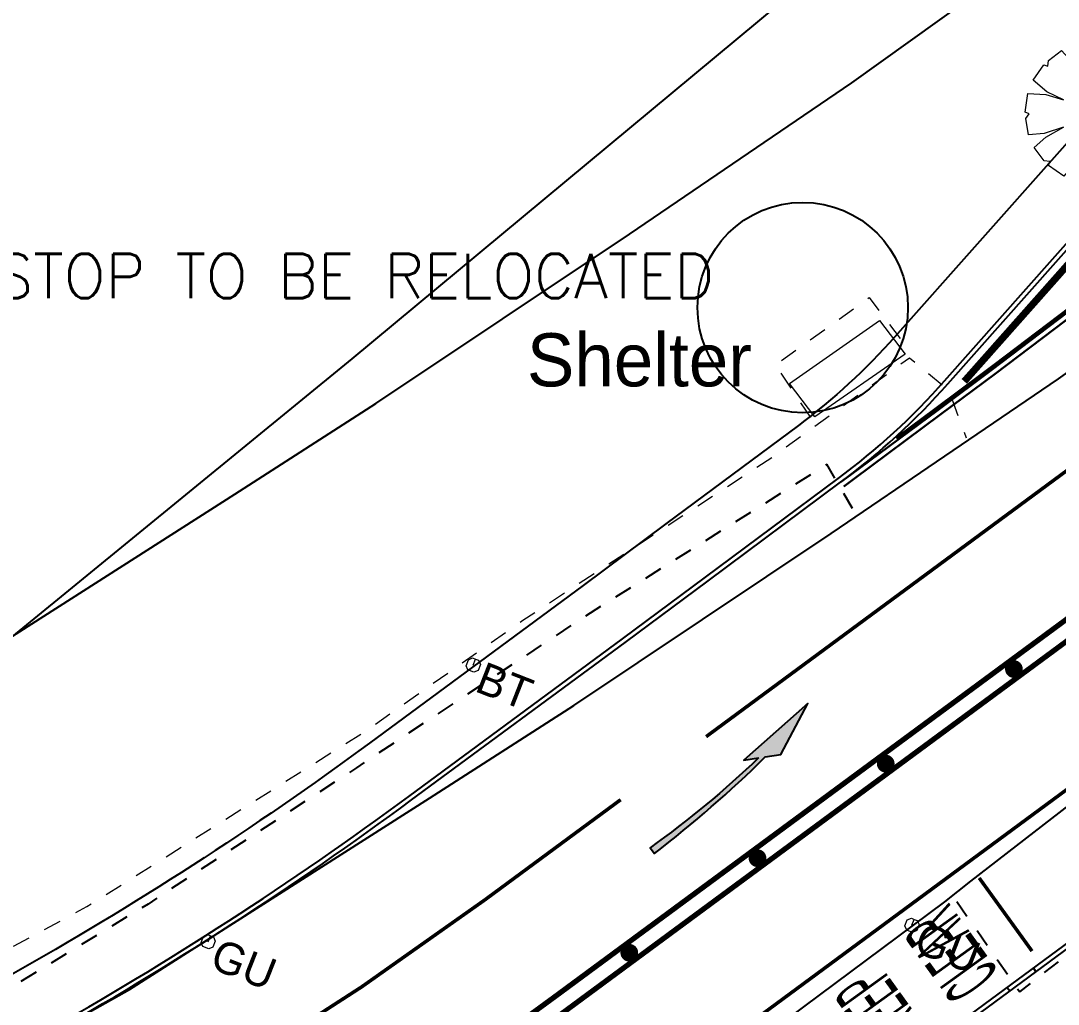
# Model space of a CAD drawing. Extents: x 421500 to 422711, y 436000 to 437000.
# Drawn here: x 422035.6 to 422064.9, y 436573.87 to 436601.65 of the extents above; entities that cross this region are included whole.
import ezdxf
from ezdxf.enums import TextEntityAlignment as Align

# ---------------------------------------------------------------- set-up
doc = ezdxf.new("R2010")
doc.units = 0
for name, pattern in [('10041', [9, 6, -3]), ('10051', [9, 2, -7]), ('10131', [2, 1, 0, 1]), ('1025', [2, 1, -1]), ('10251', [2, 1, 0, 1]), ('1060', [1, 1, 0]), ('716709-ExBase$0$BLIP', [1, 0.5, -0.5])]:
    doc.linetypes.add(name, pattern=pattern)
doc.layers.get('0').update_dxf_attribs({"color": 210})
for name, color, linetype in [('00-BUS-NOTES', 2, 'Continuous'), ('716709-ExBase$0$OS-LINE_0030_OBSTRUCTING_FEAT', 8, 'Continuous'), ('716709-ExBase$0$OS-TEXT_BUILDING_OR_STRUCTURE', 4, 'Continuous'), ('716709-ExBase$0$XC-LCCCarriageway', 251, 'Continuous'), ('716709-ExBase$0$XC-LCCVerges', 251, '716709-ExBase$0$BLIP'), ('Lines', 1, 'Continuous'), ('Lines_yel', 3, 'Continuous'), ('Pr-Channel', 7, 'Continuous'), ('Pr-Edging', 7, 'Continuous'), ('Pr-Kerb', 2, 'Continuous'), ('Pr-KerbEdge', 8, 'Continuous'), ('STUDS', 7, 'Continuous')]:
    doc.layers.add(name, color=color, linetype=linetype)
for name, color, linetype, lineweight in [('716709-ExBase$0$LCCBuildings (All)', 7, 'Continuous', 0), ('716709-ExBase$0$LCCPoint Features', 8, 'Continuous', 0), ('716709-ExBase$0$LCCTrees (Small)', 8, 'Continuous', 0), ('716709-ExBase$0$LCCVerges Footpaths and Tracks', 8, '716709-ExBase$0$BLIP', 0)]:
    doc.layers.add(name, color=color, linetype=linetype, lineweight=lineweight)
doc.styles.add('716709-ExBase$0$Standard', font='romans.shx')
doc.styles.add('716709-ExBase$0$Style-WORKING', font='WORKING.shx')
doc.styles.get("Standard").update_dxf_attribs({"font": 'romans.shx'})
doc.styles.add('White 1.6m Text Normal', font='RDMARKP.shx', dxfattribs={"height": 1.6})

# ---------------------------------------------------------------- blocks, each defined once
blk = doc.blocks.new('1014L6')
at = {"linetype": 'Continuous'}
h = blk.add_hatch(color=0, dxfattribs=at)
edge = h.paths.add_edge_path()
edge.add_arc((-29.6219095745961, 0.3166171645046347), 29.51805720099527, -0.6818429275215863, 7.042034054576504, ccw=False)
edge.add_line((-0.1059425169105168, -0.03465135222842974), (0.0967359477552634, -0.03465135222842974))
edge.add_arc((-33.48990753332798, -0.6869232634013756), 33.59297663160406, 1.112577094629046, 8.196339740604671)
edge.add_line((-0.2400717184418681, 4.102283064855278), (-0.03314998339035924, 4.50158599897545))
edge.add_line((-0.03314998339035924, 4.50158599897545), (-0.7418325828584358, 5.96534864777157))
edge.add_line((-0.7418325828584358, 5.96534864777157), (-0.519871684690898, 3.562344872948323))
edge.add_line((-0.519871684690898, 3.562344872948323), (-0.3265225105940601, 3.935456438571713))
at = {"color": 0, "linetype": 'Continuous'}
blk.add_lwpolyline([(-0.3265225105940601, 3.935456438571713, -0.03371453648465485), (-0.1059425169105168, -0.03465135222842974), (0.0967359477552634, -0.03465135222842974, 0.0309185920588957), (-0.2400717184418681, 4.102283064855278), (-0.03314998339035924, 4.50158599897545), (-0.7418325828584358, 5.96534864777157), (-0.519871684690898, 3.562344872948323)], format="xyb", close=True, dxfattribs=at)
blk = doc.blocks.new('stud')
at = {"color": 7, "linetype": 'Continuous', "const_width": 0.25}
blk.add_lwpolyline([(-0.125, 0, 1), (0.125, 0, 1)], format="xyb", close=True, dxfattribs=at)
blk = doc.blocks.new('716709-ExBase$0$TREESYMB_MMS')
at = {"color": 0, "lineweight": -2}
blk.add_lwpolyline([(-0.25, 0), (-0.38, 0.01), (-0.5, 0.05), (-0.47, 0.18), (-0.44, 0.18), (-0.45, 0.22), (-0.39, 0.32), (-0.29, 0.27), (-0.18, 0.18), (-0.27, 0.29), (-0.32, 0.39), (-0.22, 0.45), (-0.18, 0.44), (-0.18, 0.47), (-0.05, 0.5), (-0.01, 0.38), (0, 0.25), (0.01, 0.38), (0.05, 0.5), (0.18, 0.47), (0.18, 0.44), (0.22, 0.45), (0.32, 0.39), (0.27, 0.29), (0.18, 0.18), (0.29, 0.27), (0.39, 0.32), (0.45, 0.22), (0.44, 0.18), (0.47, 0.18), (0.5, 0.05), (0.38, 0.01), (0.25, 0), (0.38, -0.01), (0.5, -0.05), (0.47, -0.18), (0.44, -0.18), (0.45, -0.22), (0.39, -0.32), (0.29, -0.27), (0.18, -0.18), (0.27, -0.29), (0.32, -0.39), (0.22, -0.45), (0.18, -0.44), (0.18, -0.47), (0.05, -0.5), (0.01, -0.38), (0, -0.25), (-0.01, -0.38), (-0.05, -0.5), (-0.18, -0.47), (-0.18, -0.44), (-0.22, -0.45), (-0.32, -0.39), (-0.27, -0.29), (-0.18, -0.18), (-0.29, -0.27), (-0.39, -0.32), (-0.45, -0.22), (-0.44, -0.18), (-0.47, -0.18), (-0.5, -0.05), (-0.38, -0.01), (-0.25, 0)], dxfattribs=at)
blk = doc.blocks.new('716709-ExBase$0$MSL1')
at = {"color": 0, "linetype": 'ByBlock', "lineweight": -2, "flags": 128}
blk.add_lwpolyline([(0, 0), (0, 1), (0.5, 1), (1, 0.5), (1, -0.5), (0.5, -1), (-0.5, -1), (-1, -0.5), (-1, 0.5), (-0.5, 1), (0, 1)], dxfattribs=at)

msp = doc.modelspace()

# ---------------------------------------------------------------- linework, layer by layer
at = {"layer": '00-BUS-NOTES', "color": 11}
msp.add_circle((422057.6840731883, 436593.547924276), 2.972153812494887, dxfattribs=at)
at = {"layer": '716709-ExBase$0$LCCBuildings (All)', "flags": 128}
msp.add_lwpolyline([(422060.5757195072, 436592.2326726033), (422058.0299516403, 436590.4603397147), (422057.3096116079, 436591.4068297615), (422059.8553794748, 436593.1791626501), (422060.5757195072, 436592.2326726033)], dxfattribs=at)
msp.add_lwpolyline([(422060.5757195072, 436592.2326726033), (422058.0299516403, 436590.4603397147), (422057.3096116079, 436591.4068297615), (422059.8553794748, 436593.1791626501), (422060.5757195072, 436592.2326726033)], dxfattribs=at)
at = {"layer": '716709-ExBase$0$LCCVerges Footpaths and Tracks', "flags": 128}
for points in [[(422057.9102625299, 436590.4437011525), (422056.9148181309, 436591.9313258245), (422059.564177733, 436593.828172642), (422060.6994873635, 436592.3225832503)], [(422057.9102625299, 436590.4437011525), (422056.9148181309, 436591.9313258245), (422059.564177733, 436593.828172642), (422060.6994873635, 436592.3225832503)], [(421887.8100463829, 436572.801666262), (421895.6590923229, 436568.3702481069), (421904.5315955425, 436563.891290299), (421913.2099258458, 436560.2378306201), (421917.1139736005, 436558.9933588197), (421921.1178840361, 436558.1221526694), (421925.2139843289, 436557.6425610436), (421929.3364834751, 436557.5283396496), (421933.2492733242, 436557.6602349645), (421937.1234381587, 436558.2242984477), (421941.0902598, 436559.5512614832), (421944.8592616666, 436561.3654086), (421947.677789774, 436562.9885550303), (421950.3638024575, 436564.8226872206), (421951.9058736491, 436565.9171829813), (421954.2961259675, 436567.3611451371), (421957.6705711113, 436569.224203405), (421961.2403652644, 436570.6783133878), (421965.2949806527, 436571.7517016351), (421969.4476128504, 436572.3413745163), (421973.656565869, 436572.5338227009), (421977.8575983429, 436572.2118786545), (421980.7572902333, 436571.6248331908), (421983.5875758019, 436570.7632538066), (421988.3183508432, 436569.2124181824), (421992.6262649046, 436567.9045925767), (421996.8732739968, 436566.9250514943), (422001.1922762671, 436566.3395548239), (422006.3621204277, 436566.1626373161), (422010.6457311256, 436566.1016479946), (422014.9987397841, 436566.664982333), (422019.2528910202, 436567.745827936), (422023.952761615, 436569.579286286), (422028.4906282817, 436571.7834004493), (422037.4679689222, 436576.6250778611), (422045.3335593785, 436581.5837209832), (422049.7822441836, 436584.718250503), (422056.8089388961, 436589.3146273437), (422060.7026565317, 436592.1305246293), (422061.8067980324, 436591.2141935896), (422062.3018641805, 436589.8674565934)], [(421887.8100463829, 436572.801666262), (421895.6590923229, 436568.3702481069), (421904.5315955425, 436563.891290299), (421913.2099258458, 436560.2378306201), (421917.1139736005, 436558.9933588197), (421921.1178840361, 436558.1221526694), (421925.2139843289, 436557.6425610436), (421929.3364834751, 436557.5283396496), (421933.2492733242, 436557.6602349645), (421937.1234381587, 436558.2242984477), (421941.0902598, 436559.5512614832), (421944.8592616666, 436561.3654086), (421947.677789774, 436562.9885550303), (421950.3638024575, 436564.8226872206), (421951.9058736491, 436565.9171829813), (421954.2961259675, 436567.3611451371), (421957.6705711113, 436569.224203405), (421961.2403652644, 436570.6783133878), (421965.2949806527, 436571.7517016351), (421969.4476128504, 436572.3413745163), (421973.656565869, 436572.5338227009), (421977.8575983429, 436572.2118786545), (421980.7572902333, 436571.6248331908), (421983.5875758019, 436570.7632538066), (421988.3183508432, 436569.2124181824), (421992.6262649046, 436567.9045925767), (421996.8732739968, 436566.9250514943), (422001.1922762671, 436566.3395548239), (422006.3621204277, 436566.1626373161), (422010.6457311256, 436566.1016479946), (422014.9987397841, 436566.664982333), (422019.2528910202, 436567.745827936), (422023.952761615, 436569.579286286), (422028.4906282817, 436571.7834004493), (422037.4679689222, 436576.6250778611), (422045.3335593785, 436581.5837209832), (422049.7822441836, 436584.718250503), (422056.8089388961, 436589.3146273437), (422060.7026565317, 436592.1305246293), (422061.8067980324, 436591.2141935896), (422062.3018641805, 436589.8674565934)]]:
    msp.add_lwpolyline(points, dxfattribs=at)
at = {"layer": '716709-ExBase$0$OS-LINE_0030_OBSTRUCTING_FEAT', "flags": 128}
msp.add_lwpolyline([(422105.05, 436644.45), (422085.8, 436626.45), (422073.45, 436616), (422061.25, 436605.65), (422044.95, 436592.1), (422032.65, 436582.05), (422028.45, 436578.75), (422025.35, 436576.4)], dxfattribs=at)
at = {"layer": '716709-ExBase$0$XC-LCCCarriageway', "flags": 128}
for points in [[(421982.2243327565, 436568.1771097968), (421986.6094608125, 436566.525352008), (421991.4728110374, 436564.7893162713), (421995.82875464, 436563.6747019567), (422000.2782946566, 436563.0280154959), (422006.0626802771, 436562.8955429709), (422007.0570564081, 436562.7740883685), (422008.8918319302, 436562.8894271925), (422009.8739742489, 436563.0059653857), (422014.9208919505, 436563.800790971), (422019.8792648958, 436565.0327259259), (422024.5952294165, 436566.8104875243), (422029.1615219721, 436568.9434971252), (422038.6644571872, 436574.2810778945), (422047.145710705, 436579.6857319754), (422051.2181027844, 436582.3057171602), (422058.4900442332, 436587.1645384911), (422064.9104814181, 436591.5329912319), (422070.9639825514, 436595.8746964892), (422078.0129610377, 436601.3277919352), (422085.9329484155, 436608.0893705792), (422093.5888390297, 436615.0723385203), (422100.5228048346, 436621.4055251046), (422107.7628954268, 436628.1993290898)], [(421982.2243327565, 436568.1771097968), (421986.6094608125, 436566.525352008), (421991.4728110374, 436564.7893162713), (421995.82875464, 436563.6747019567), (422000.2782946566, 436563.0280154959), (422006.0626802771, 436562.8955429709), (422007.0570564081, 436562.7740883685), (422008.8918319302, 436562.8894271925), (422009.8739742489, 436563.0059653857), (422014.9208919505, 436563.800790971), (422019.8792648958, 436565.0327259259), (422024.5952294165, 436566.8104875243), (422029.1615219721, 436568.9434971252), (422038.6644571872, 436574.2810778945), (422047.145710705, 436579.6857319754), (422051.2181027844, 436582.3057171602), (422058.4900442332, 436587.1645384911), (422064.9104814181, 436591.5329912319), (422070.9639825514, 436595.8746964892), (422078.0129610377, 436601.3277919352), (422085.9329484155, 436608.0893705792), (422093.5888390297, 436615.0723385203), (422100.5228048346, 436621.4055251046), (422107.7628954268, 436628.1993290898)], [(421982.2243327565, 436568.1771097968), (421986.6094608125, 436566.525352008), (421991.4728110374, 436564.7893162713), (421995.82875464, 436563.6747019567), (422000.2782946566, 436563.0280154959), (422006.0626802771, 436562.8955429709), (422007.0570564081, 436562.7740883685), (422008.8918319302, 436562.8894271925), (422009.8739742489, 436563.0059653857), (422014.9208919505, 436563.800790971), (422019.8792648958, 436565.0327259259), (422024.5952294165, 436566.8104875243), (422029.1615219721, 436568.9434971252), (422038.6644571872, 436574.2810778945), (422047.145710705, 436579.6857319754), (422051.2181027844, 436582.3057171602), (422058.4900442332, 436587.1645384911), (422064.9104814181, 436591.5329912319), (422070.9639825514, 436595.8746964892), (422078.0129610377, 436601.3277919352), (422085.9329484155, 436608.0893705792), (422093.5888390297, 436615.0723385203), (422100.5228048346, 436621.4055251046), (422107.7628954268, 436628.1993290898)], [(422005.1363879176, 436528.3906971855), (422006.7154298405, 436531.2125571376), (422009.1021102284, 436534.8968631829), (422011.8934515474, 436538.2848962332), (422012.5510277587, 436538.9632351804), (422014.382555727, 436541.0063209909), (422015.0383032367, 436541.6617847297), (422016.3710505459, 436542.9496598672), (422024.0224164273, 436548.6724728805), (422031.6690925315, 436554.3792270888), (422039.8288981015, 436560.5132092874), (422048.6524154514, 436567.1648600325), (422056.5251818094, 436572.9216545406), (422057.2742421496, 436573.4600848696), (422061.6949862824, 436576.7615247119), (422062.4315665478, 436577.3421668614), (422070.8766291335, 436583.8769024857), (422079.5151059233, 436590.8254487183), (422087.8346320713, 436597.7113336402), (422096.2580583591, 436604.9577829909), (422105.6008440077, 436613.3975832585), (422113.575104381, 436620.8798885656)], [(422005.1363879176, 436528.3906971855), (422006.7154298405, 436531.2125571376), (422009.1021102284, 436534.8968631829), (422011.8934515474, 436538.2848962332), (422012.5510277587, 436538.9632351804), (422014.382555727, 436541.0063209909), (422015.0383032367, 436541.6617847297), (422016.3710505459, 436542.9496598672), (422024.0224164273, 436548.6724728805), (422031.6690925315, 436554.3792270888), (422039.8288981015, 436560.5132092874), (422048.6524154514, 436567.1648600325), (422056.5251818094, 436572.9216545406), (422057.2742421496, 436573.4600848696), (422061.6949862824, 436576.7615247119), (422062.4315665478, 436577.3421668614), (422070.8766291335, 436583.8769024857), (422079.5151059233, 436590.8254487183), (422087.8346320713, 436597.7113336402), (422096.2580583591, 436604.9577829909), (422105.6008440077, 436613.3975832585), (422113.575104381, 436620.8798885656)], [(422005.1363879176, 436528.3906971855), (422006.7154298405, 436531.2125571376), (422009.1021102284, 436534.8968631829), (422011.8934515474, 436538.2848962332), (422012.5510277587, 436538.9632351804), (422014.382555727, 436541.0063209909), (422015.0383032367, 436541.6617847297), (422016.3710505459, 436542.9496598672), (422024.0224164273, 436548.6724728805), (422031.6690925315, 436554.3792270888), (422039.8288981015, 436560.5132092874), (422048.6524154514, 436567.1648600325), (422056.5251818094, 436572.9216545406), (422057.2742421496, 436573.4600848696), (422061.6949862824, 436576.7615247119), (422062.4315665478, 436577.3421668614), (422070.8766291335, 436583.8769024857), (422079.5151059233, 436590.8254487183), (422087.8346320713, 436597.7113336402), (422096.2580583591, 436604.9577829909), (422105.6008440077, 436613.3975832585), (422113.575104381, 436620.8798885656)], [(421985.8197855215, 436577.7224080852), (421990.1220013343, 436576.1018810705), (421994.4579935884, 436574.5540925792), (421997.832184859, 436573.690692537), (422001.131721367, 436573.2111450829), (422006.7995661276, 436573.081341547), (422007.3579635709, 436573.0131380399), (422007.9702233026, 436573.0516263), (422008.479125899, 436573.1120112239), (422012.8938885738, 436573.8072804029), (422016.8401910177, 436574.7877608905), (422020.6320393078, 436576.2171614399), (422024.4990190633, 436578.0235075828), (422033.4220865981, 436583.0353899748), (422041.6455479385, 436588.2757667421), (422045.6249600283, 436590.8359329826), (422052.7876607966, 436595.6217640464), (422059.0682913316, 436599.8950926196), (422064.8690256473, 436604.05550791)]]:
    msp.add_lwpolyline(points, dxfattribs=at)
at = {"layer": '716709-ExBase$0$XC-LCCVerges', "flags": 128}
for points in [[(422062.0383445176, 436576.7694392091), (422063.8138267474, 436574.2154526769), (422071.9817289356, 436580.5293516607), (422081.5889726978, 436588.7021055623), (422089.840731082, 436595.7301664625), (422098.9784729354, 436603.5782310498), (422106.8226377625, 436611.0621088204), (422115.6423457526, 436619.2061973023), (422124.0468119537, 436627.3011095836), (422131.4970501692, 436634.4541672505), (422136.9184262133, 436639.9545142455), (422144.7369174802, 436648.5353708119), (422152.2460575585, 436656.3426098338), (422158.9553630405, 436664.0027382454), (422166.9640463318, 436672.4224017863), (422175.0519485152, 436681.4569765948), (422181.7569942061, 436689.0288922351), (422188.8810849963, 436697.4578476492), (422193.0682718969, 436702.3914043322)], [(422062.0383445176, 436576.7694392091), (422063.8138267474, 436574.2154526769), (422071.9817289356, 436580.5293516607), (422081.5889726978, 436588.7021055623), (422089.840731082, 436595.7301664625), (422098.9784729354, 436603.5782310498), (422106.8226377625, 436611.0621088204), (422115.6423457526, 436619.2061973023), (422124.0468119537, 436627.3011095836), (422131.4970501692, 436634.4541672505), (422136.9184262133, 436639.9545142455), (422144.7369174802, 436648.5353708119), (422152.2460575585, 436656.3426098338), (422158.9553630405, 436664.0027382454), (422166.9640463318, 436672.4224017863), (422168.1345503281, 436673.7299109127)], [(422059.0950743701, 436587.8665688487), (422058.3699317046, 436589.1192021238), (422051.3008120494, 436584.6729714337), (422045.0808854884, 436580.548052537), (422039.1918432785, 436576.6980663484), (422031.5939602279, 436572.0666653197), (422027.9975204858, 436570.0825946662), (422024.2643059792, 436568.3696951875), (422019.4195395597, 436566.6189392058), (422014.4335186211, 436565.3241406241), (422009.4029352082, 436564.5020958778), (422009.7370655134, 436563.0717751401)], [(422059.0950743701, 436587.8665688487), (422058.3699317046, 436589.1192021238), (422051.3008120494, 436584.6729714337), (422045.0808854884, 436580.548052537), (422039.1918432785, 436576.6980663484), (422031.5939602279, 436572.0666653197), (422027.9975204858, 436570.0825946662), (422024.2643059792, 436568.3696951875), (422019.4195395597, 436566.6189392058), (422014.4335186211, 436565.3241406241), (422009.4029352082, 436564.5020958778), (422009.7370655134, 436563.0717751401)]]:
    msp.add_lwpolyline(points, dxfattribs=at)
at = {"layer": 'Lines', "linetype": '10131', "const_width": 0.15, "flags": 128}
for points in [[(422184.7622065841, 436703.5275246709), (422140.512819975, 436656.8989424992, 0.004274299309962982), (422139.2591176981, 436655.5550070066), (422105.6614714822, 436618.9162469378, -0.02175276477748803), (422099.0874837865, 436612.3452489559, -0.008126729475036405), (422084.3411930514, 436599.269694545, -0.01838956291615751), (422078.1929179238, 436594.3747262182), (422050.7174942424, 436574.1046904622, -0.005601683532104825), (422048.774703196, 436572.7047313337), (422030.6310861749, 436559.9369454925)], [(422185.1248917721, 436703.1833452781), (422140.875505163, 436656.5547631065, 0.004274299309796806), (422139.6276340594, 436655.2170784766), (422106.0299878436, 436618.5783184077, -0.02175276477747476), (422099.4252446499, 436611.9765789148, -0.008126729475019545), (422084.6667935299, 436598.8902418754, -0.01838956291619172), (422078.4897545415, 436593.9723731116), (422051.0143308606, 436573.7023373561, -0.005601683532021646), (422049.0624507333, 436572.2958287111), (422030.3779063873, 436559.1473886578)]]:
    msp.add_lwpolyline(points, format="xyb", dxfattribs=at)
at = {"layer": 'Lines', "linetype": '10041', "const_width": 0.1, "flags": 128}
for points in [[(422138.6118420328, 436649.1156818848), (422108.5174732826, 436616.2973008298, -0.02175276477762095), (422101.7051304775, 436609.4880561375, -0.00812672947501985), (422086.8645967596, 436596.328936356, -0.01838956291621448), (422080.4934017109, 436591.256489642), (422053.0179780335, 436570.9864538891, -0.005601683532281399), (422051.0047466101, 436569.5357360085), (422022.9214982844, 436549.773364485, 0.01294376440505508), (422018.1931602137, 436546.2595529137)], [(422107.8387840139, 436625.530145635), (422101.8073104453, 436619.5387142016, -0.00875735499390827), (422099.1878260985, 436617.0262200948, -0.009468611308699935), (422082.1433898218, 436601.8310000644, -0.01838956291624215), (422076.1892707543, 436597.0906096877), (422054.956136156, 436581.4258322303)]]:
    msp.add_lwpolyline(points, format="xyb", dxfattribs=at)
at = {"layer": 'Lines', "linetype": '10051', "const_width": 0.1, "flags": 128}
msp.add_lwpolyline([(422052.5420175187, 436579.644812521), (422048.7138470694, 436576.8205739292, -0.03097284484590778), (422037.9542832634, 436569.8678845924), (422030.7614004212, 436565.8278072624), (422028.562318215, 436564.8005705266), (422027.8939284267, 436564.4883518463)], format="xyb", dxfattribs=at)
at = {"layer": 'Lines', "linetype": '1060', "const_width": 0.09999999999999999, "flags": 128}
msp.add_lwpolyline([(422062.6686715131, 436577.4349230388), (422064.1615649145, 436575.3676133639)], dxfattribs=at)
at = {"layer": 'Lines_yel', "linetype": '1025', "const_width": 0.1, "flags": 128}
msp.add_lwpolyline([(422060.3314343384, 436589.8472043331), (422061.4687221298, 436590.6927747602), (422063.0026819169, 436591.8380271338), (422066.9871956527, 436594.8577985795), (422070.9399743036, 436597.9188615967), (422074.8606530082, 436601.0209325752), (422078.7488063492, 436604.1636749216), (422082.6040124389, 436607.3467476298), (422086.4258529643, 436610.5698053172), (422090.2139132331, 436613.832498263), (422093.9677822182, 436617.1344724457), (422097.6870526022, 436620.4753695811), (422101.3713208222, 436623.8548271621), (422104.1098430405, 436626.4198195101)], dxfattribs=at)
at = {"layer": 'Lines_yel', "linetype": '10251', "const_width": 0.2}
msp.add_lwpolyline([(422062.2480961927, 436591.4618487451), (422071.3084649121, 436601.6779963712, -0.04401028923671508), (422072.802299542, 436603.0902144599), (422073.0488385165, 436603.2852922155), (422073.1029386499, 436603.328563017), (422076.9141027523, 436606.4095234604), (422079.7854241299, 436608.7800742553)], format="xyb", dxfattribs=at)
at = {"layer": 'Pr-Channel', "linetype": 'Continuous', "lineweight": 30, "flags": 128}
msp.add_lwpolyline([(422058.7562713842, 436588.6137694325), (422059.0225319004, 436588.8117334133), (422061.4985948912, 436590.6526796157), (422063.032738919, 436591.7980695432), (422067.0176037121, 436594.8181070471), (422070.9707941593, 436597.8794889626), (422074.891881316, 436600.9818831116), (422078.7804397206, 436604.1249528655), (422082.6360474416, 436607.3083571828), (422086.4582861224, 436610.5317506449), (422090.2467410272, 436613.7947834947), (422094.0010010863, 436617.0971016734), (422097.72065894, 436620.4383468599), (422101.4053109831, 436623.8181565091), (422105.0545574091, 436627.2361638916), (422105.6317315768, 436627.7833429546), (422105.6661342874, 436627.816011954)], dxfattribs=at)
at = {"layer": 'Pr-Edging', "flags": 128}
msp.add_lwpolyline([(422069.5876973524, 436603.2040890963), (422060.2900478358, 436592.7203921321, -0.05153503903406977), (422057.5629613739, 436590.2187651396), (422053.8167326224, 436587.4334540954), (422051.480060033, 436585.6961442832), (422045.448644269, 436581.2464580977, -0.03097284484590477), (422035.2608447234, 436574.6632353441), (422030.703352886, 436572.103396701, -0.01007376605079279), (422028.998424626, 436571.190463355), (422026.051870468, 436571.447929612, -0.01425390026618186), (422023.5992192591, 436570.4426221475), (422020.0568490893, 436569.1072665426, -0.07247431524790446), (422009.8454516432, 436566.868810148), (422009.6292809638, 436566.8285620309), (422006.4073268592, 436566.5988028417), (422001.3997499485, 436566.7357715894), (421997.0835842491, 436567.2396581205), (421992.8236741266, 436568.0977686779), (421988.6380231954, 436569.7087392402)], format="xyb", dxfattribs=at)
at = {"layer": 'Pr-Kerb', "flags": 128}
for points in [[(422039.6220345885, 436486.1173026099), (422016.8776803093, 436501.1206239241, -0.05224055052520162), (422011.2408708729, 436505.7493912301), (422010.7346708114, 436506.2622188056, -0.4044342792745555), (422010.4497108118, 436534.0672708058, -0.04983794294294819), (422026.9381578927, 436548.3201674235), (422053.0189793718, 436566.6734176506, 0.005601683530183678), (422055.095834361, 436568.1699821454), (422082.5712580349, 436588.4400178958, 0.01838956291635836), (422089.1438001088, 436593.6727676692, 0.00812672947503917), (422104.0694565209, 436606.9073658499, 0.02175276477752961), (422111.097087812, 436613.9318011195), (422145.3143962434, 436651.2463125518), (422166.4844804137, 436675.2427192923)], [(421982.2243327565, 436568.1771097968), (421985.9731277662, 436566.7650412604, 0.02743885355382761), (421991.2030695843, 436565.1163934617), (421993.6078041354, 436564.5010614468, 0.062303743857469), (422002.1660821995, 436563.416438123, -0.01299650945205863), (422005.1406463785, 436563.3342993368, 0.103894423671215), (422021.2914262249, 436565.8322368792), (422024.8337963946, 436567.167592484, 0.03783561786403247), (422031.6827850824, 436570.3596327914), (422036.2402769198, 436572.9194714344, 0.03097284484598323), (422046.6359907419, 436579.6370456728), (422052.6703923735, 436584.0889346867), (422055.0100426324, 436585.8284583883), (422058.7562713842, 436588.6137694325, 0.05153503903377034), (422061.7863674529, 436591.3933549799), (422071.0840169695, 436601.8770519441, -0.04401028923676092), (422072.6161550515, 436603.325480753), (422072.8620688396, 436603.5200638205), (422072.9149446013, 436603.5623553352), (422076.7242984634, 436606.641852373), (422079.5944272449, 436609.0114185656)], [(421982.2243327565, 436568.1771097968), (421985.9731277662, 436566.7650412604, 0.02743885355382761), (421991.2030695843, 436565.1163934617), (421993.6078041354, 436564.5010614468, 0.062303743857469), (422002.1660821995, 436563.416438123, -0.01299650945205863), (422005.1406463785, 436563.3342993368, 0.103894423671215), (422021.2914262249, 436565.8322368792), (422024.8337963946, 436567.167592484, 0.03783561786403247), (422031.6827850824, 436570.3596327914), (422036.2402769198, 436572.9194714344, 0.03097284484598323), (422046.6359907419, 436579.6370456728), (422052.6703923735, 436584.0889346867), (422055.0100426324, 436585.8284583883), (422058.7562713842, 436588.6137694325, 0.05153503903377034), (422061.7863674529, 436591.3933549799), (422071.0840169695, 436601.8770519441, -0.04401028923676092), (422072.6161550515, 436603.325480753), (422072.8620688396, 436603.5200638205), (422072.9149446013, 436603.5623553352), (422076.7242984634, 436606.641852373), (422079.5944272449, 436609.0114185656)]]:
    msp.add_lwpolyline(points, format="xyb", dxfattribs=at)
at = {"layer": 'Pr-KerbEdge'}
for p, q in [((422064.1992029027, 436574.8860061814), (422064.2734120573, 436574.7854179048)), ((422063.4628967184, 436574.34279517), (422063.5371058729, 436574.2422068935))]:
    msp.add_line(p, q, dxfattribs=at)
at = {"layer": 'Pr-KerbEdge', "flags": 128}
for points in [[(422039.6908644493, 436486.2216455553), (422016.9465101701, 436501.2249668696, -0.05224055052538682), (422011.3298321959, 436505.8372028638), (422010.8236321344, 436506.3500304392, -0.4044342792735122), (422010.5404531349, 436533.9813008645, -0.04983794294284499), (422027.0100949589, 436548.2179418958), (422053.0909162561, 436566.5711919949, 0.005601683530177641), (422055.1700435156, 436568.0693938689), (422082.6454671894, 436588.3394296193, 0.01838956291638092), (422089.2252002283, 436593.5779045017, 0.008126729475056174), (422104.1538967367, 436606.8151983397, 0.02175276477757149), (422111.1892169024, 436613.847318987), (422145.4073373561, 436651.1627159424), (422166.5782163775, 436675.160023651)], [(421982.2683946776, 436568.2940864915), (421986.0171896874, 436566.8820179551, 0.02743885355372076), (421991.2340566509, 436565.2374917759), (421993.638791202, 436564.622159761, 0.06230374385748198), (422002.1662840932, 436563.5414379599, -0.01299650945193145), (422005.1473429537, 436563.4591198314, 0.1038944236710851), (422021.2473341843, 436565.9492022243), (422024.7897043541, 436567.2845578291, 0.0378356178641313), (422031.6215705701, 436570.4686180357), (422036.1790624075, 436573.0284566788, 0.03097284484605689), (422046.5617815874, 436579.7376339494), (422052.5959966024, 436584.1893852866), (422054.9354607568, 436585.92877062), (422058.6816895086, 436588.7140816642, 0.05153503903403393), (422061.6928474768, 436591.4762948019), (422070.9904969935, 436601.9599917661, -0.04401028923617856), (422072.5385948471, 436603.4235083751), (422072.7842481409, 436603.6178853225), (422072.8366137478, 436603.6597688011), (422076.645213343, 436606.7386560866), (422079.5148452095, 436609.1078120283)]]:
    msp.add_lwpolyline(points, format="xyb", dxfattribs=at)
at = {"layer": 'Pr-KerbEdge', "linetype": 'Continuous', "lineweight": 30, "flags": 128}
msp.add_lwpolyline([(422058.8457696349, 436588.4933947545), (422059.1120301511, 436588.6913587352), (422061.5882131753, 436590.5323941821), (422063.1229099255, 436591.6781967714), (422067.1088278904, 436594.6990324501), (422071.0632537264, 436597.7613710604), (422074.9855662394, 436600.8647347207), (422078.875339835, 436604.0087866973), (422082.7321524498, 436607.193185842), (422086.5555855963, 436610.4175866281), (422090.3452244094, 436613.6816391895), (422094.1006576907, 436616.9849893567), (422097.8214779532, 436620.3272786963), (422101.5072814657, 436623.7081445504), (422105.1574285429, 436627.1269955132), (422105.7349312847, 436627.6744860748), (422105.7694241435, 436627.7072406083)], dxfattribs=at)

# ---------------------------------------------------------------- block references
at = {"layer": '716709-ExBase$0$LCCPoint Features', "xscale": 0.18, "yscale": 0.18, "zscale": 0.18, "rotation": 338.5807557840462}
for p in [(422048.3794103072, 436583.4485005131), (422048.3794103072, 436583.4485005131), (422060.7708029634, 436576.0976633915), (422060.7708029634, 436576.0976633915), (422040.8897471863, 436575.6322694861), (422040.8897471863, 436575.6322694861)]:
    msp.add_blockref('716709-ExBase$0$MSL1', p, dxfattribs=at)
at = {"layer": '716709-ExBase$0$LCCTrees (Small)', "xscale": 4, "yscale": 4, "rotation": 338.5807557840462}
msp.add_blockref('716709-ExBase$0$TREESYMB_MMS', (422065.9803742197, 436599.0509895594), dxfattribs=at)
msp.add_blockref('716709-ExBase$0$TREESYMB_MMS', (422065.9803742197, 436599.0509895594), dxfattribs=at)
at = {"layer": 'Lines', "rotation": 306.4181077951426}
msp.add_blockref('1014L6', (422053.4664412875, 436578.2240485003), dxfattribs=at)
at = {"layer": 'STUDS', "rotation": 126.4181078174002}
for p in [(422063.6501047285, 436583.3350711999), (422060.0289267725, 436580.663541636), (422056.4077488165, 436577.9920120721), (422052.7865708605, 436575.3204825081)]:
    msp.add_blockref('stud', p, dxfattribs=at)

# ---------------------------------------------------------------- texts
at = {"layer": '00-BUS-NOTES'}
msp.add_text('EXISTING BUS STOP TO BE RELOCATED', height=1.25, dxfattribs=at).set_placement((422022.6138367294, 436593.8172118293))
at = {"layer": '716709-ExBase$0$LCCPoint Features', "style": '716709-ExBase$0$Style-WORKING'}
for s, p in [('BT', (422048.7129299074, 436583.5593593253)), ('BT', (422048.7129299074, 436583.5593593253)), ('GU', (422061.1043225637, 436576.2085222037)), ('GU', (422061.1043225637, 436576.2085222037)), ('GU', (422041.2232667865, 436575.7431282984)), ('GU', (422041.2232667865, 436575.7431282984))]:
    msp.add_text(s, height=0.9000000000000002, rotation=338.5807557839208, dxfattribs=at).set_placement(p, align=Align.TOP_LEFT)
at = {"layer": '716709-ExBase$0$OS-TEXT_BUILDING_OR_STRUCTURE', "insert": (422056.25, 436591.3), "char_height": 1.5, "width": 8.333333867324223, "attachment_point": 9, "style": '716709-ExBase$0$Standard'}
msp.add_mtext('{\\fHeledd|b0|i0|c0|p34;Shelter}', dxfattribs=at)
at = {"layer": 'Lines', "style": 'White 1.6m Text Normal', "width": 0.35}
for s, p in [('CLEAR', (422062.5233375698, 436575.7572749694)), ('KEEP', (422060.4154924111, 436574.2351091481))]:
    msp.add_text(s, height=1.6, rotation=125.8346732230201, dxfattribs=at).set_placement(p, align=Align.CENTER)

doc.saveas('drawing.dxf')
